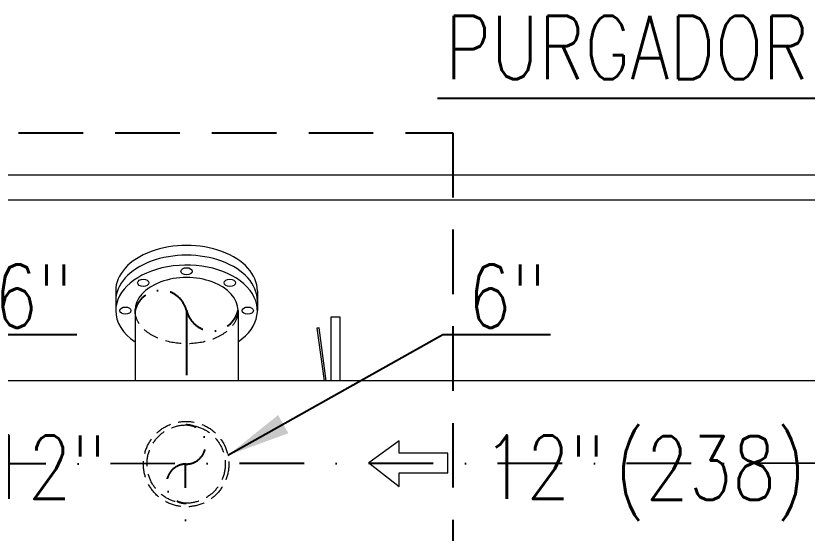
# Model space of a CAD drawing. Header units: millimetres. Extents: x -312439 to 477422, y -331570 to 212570.
# Drawn here: x 348934 to 350492, y 199923 to 200942 of the extents above; entities that cross this region are included whole.
import ezdxf

# ---------------------------------------------------------------- set-up
doc = ezdxf.new("R2010")
doc.units = ezdxf.units.MM
doc.linetypes.add('DASHDOT', pattern=[25.4, 12.7, -6.35, 0, -6.35])
doc.linetypes.add('HIDDEN', pattern=[9.525, 6.35, -3.175])
doc.layers.add('ARCONDTEXTO', color=4, linetype='Continuous')
doc.layers.add('TEXTO FORMATO', color=4, linetype='Continuous')
doc.styles.add('ROMAND', font='ROMAND.SHX')
doc.styles.add('ROMANS', font='romans.shx', dxfattribs={"height": 187.5})
doc.dimstyles.new('1-50 (MILIMETRO)', dxfattribs={"dimscale": 0, "dimtxt": 125, "dimasz": 125, "dimexe": 100, "dimexo": 100, "dimgap": 50, "dimtad": 0, "dimdec": 0, "dimzin": 0, "dimdsep": 46, "dimtxsty": 'ROMAND', "dimcen": -390, "dimclrd": 1, "dimclre": 1, "dimclrt": 3, "dimadec": 0, "dimazin": 0, "dimtfac": 1, "dimtdec": 0, "dimtix": 1, "dimtmove": 2, "dimatfit": 2, "dimfxl": 1, "dimtvp": 1, "dimtolj": 1, "dimtzin": 0, "dimarcsym": 0})

msp = doc.modelspace()

# ---------------------------------------------------------------- linework, layer by layer
at = {"color": 1, "linetype": 'Continuous', "lineweight": 0}
for p, q in [((341588.512, 200628.55, 0), (352568.512, 200628.55, 0)), ((352568.512, 200578.55, 0), (341758.512, 200578.55, 0))]:
    msp.add_line(p, q, dxfattribs=at)
at = {"color": 5, "linetype": 'Continuous', "lineweight": 0}
for p, q in [((349130.657, 200400.099, 0), (349130.657, 200361.184, 0)), ((349409.657, 200400.099, 0), (349409.657, 200361.184, 0)), ((349168.657, 200361.184, 0), (349168.657, 200223.058, 0)), ((349371.657, 200361.184, 0), (349371.657, 200223.058, 0)), ((349554.141, 200348.556, 0), (349554.141, 200223.058, 0)), ((349572.652, 200348.556, 0), (349554.141, 200348.556, 0)), ((349572.652, 200223.058, 0), (349572.652, 200348.556, 0)), ((349531.038, 200327.524, 0), (349526.677, 200326.928, 0)), ((349526.677, 200326.928, 0), (349540.89, 200223.058, 0)), ((349545.332, 200223.058, 0), (349531.038, 200327.524, 0)), ((351315.602, 200223.058, 0), (348123.827, 200223.058, 0))]:
    msp.add_line(p, q, dxfattribs=at)
at = {"color": 6, "linetype": 'DASHDOT', "ltscale": 10}
for p, q in [((349270.157, 200361.184, 0), (349270.157, 200223.058, 0)), ((351788.4, 200061.158, 0), (347627.463, 200058.948, 0)), ((349269.307, 199249.815, 0), (349268.191, 200058.964, 0))]:
    msp.add_line(p, q, dxfattribs=at)
at = {"color": 4, "linetype": 'Continuous', "lineweight": 0}
for p, q in [((349689.134, 200105.012, 0), (349629.056, 200061.158, 0)), ((349689.134, 200080.335, 0), (349689.134, 200105.012, 0)), ((349784.453, 200080.335, 0), (349689.134, 200080.335, 0)), ((349784.453, 200041.98, 0), (349784.453, 200080.335, 0)), ((349629.056, 200061.158, 0), (349689.134, 200014.858, 0)), ((349689.134, 200041.98, 0), (349784.453, 200041.98, 0)), ((349689.134, 200014.858, 0), (349689.134, 200041.98, 0))]:
    msp.add_line(p, q, dxfattribs=at)
at = {"color": 2, "linetype": 'HIDDEN', "ltscale": 20, "elevation": 0}
msp.add_lwpolyline([(347034.273, 200711.306), (349794.275, 200711.306), (349794.275, 197627.387), (347034.273, 197627.387)], close=True, dxfattribs=at)
at = {"color": 1, "linetype": 'HIDDEN', "lineweight": 0, "ltscale": 5}
for radius in [84.15, 77.04]:
    msp.add_circle((349269.307, 200058.964, 0), radius, dxfattribs=at)
at = {"color": 6, "linetype": 'DASHDOT', "ltscale": 4}
for centre, radius, start, end in [((349219.407, 200348.954, 0), 52.203, 13.549096, 166.450904), ((349320.907, 200373.414, 0), 52.203, 193.549096, 346.450904), ((349269.307, 200097.484, 0), 38.52, 270, 90), ((349269.307, 200020.444, 0), 38.52, 90, 270)]:
    msp.add_arc(centre, radius, start, end, dxfattribs=at)
at = {"color": 5, "linetype": 'Continuous', "lineweight": 0}
for centre, major_axis, start_param, end_param in [((349270.157, 200400.099, 0), (-139.5, 0), 3.14159265, 6.28318531), ((349270.157, 200380.641, 0), (-139.5, 0), 3.14159265, 6.28318531), ((349270.157, 200361.184, 0), (-139.5, 0), 2.38561113, 6.28318531), ((349270.157, 200361.184, 0), (-101.5, 0), 3.14159265, 6.28318531), ((349270.157, 200361.184, 0), (-139.5, 0), 0, 0.75598152)]:
    msp.add_ellipse(centre, major_axis=major_axis, ratio=0.64278761, start_param=start_param, end_param=end_param, dxfattribs=at)
for centre in [(349270.157, 200438.64, 0), (349184.95, 200415.954, 0), (349355.363, 200415.954, 0), (349149.657, 200361.184, 0), (349390.657, 200361.184, 0)]:
    msp.add_ellipse(centre, major_axis=(-11.1, 0), ratio=0.64278761, dxfattribs=at)
at = {"color": 1, "linetype": 'HIDDEN', "lineweight": 0, "ltscale": 5, "extrusion": (0, 0, -1)}
msp.add_ellipse((349270.157, 200361.184, 0), major_axis=(-101.5, 0), ratio=0.64278761, start_param=3.14159265, end_param=6.28318531, dxfattribs=at)

# ---------------------------------------------------------------- texts
at = {"layer": 'ARCONDTEXTO', "linetype": 'Continuous', "lineweight": -3, "style": 'ROMANS', "width": 0.8}
for s, p in [('PURGADOR', (349779.494, 200816.796, 0)), ('6"', (348891.5, 200327.298, 0)), ('6"', (349824.025, 200327.298, 0)), ('(238)', (350113.547, 199988.669, 0)), ('12"', (348872.136, 199990.35, 0)), ('12"', (349853.643, 199990.35, 0))]:
    msp.add_text(s, height=125, dxfattribs=at).set_placement(p)

# ---------------------------------------------------------------- leaders
at = {"layer": 'TEXTO FORMATO'}
for points in [[(350636.749, 200085.745, 0), (350596.493, 200778.902, 0), (349764.249, 200778.902, 0)], [(348531.399, 200075.759, 0), (348842.136, 200314.413, 0), (349054.078, 200314.413, 0)], [(349351.665, 200076.238, 0), (349774.661, 200314.413, 0), (349986.603, 200314.413, 0)]]:
    msp.add_leader(points, dimstyle='1-50 (MILIMETRO)', override={"dimscale": 1}, dxfattribs=at)

doc.saveas('drawing.dxf')
